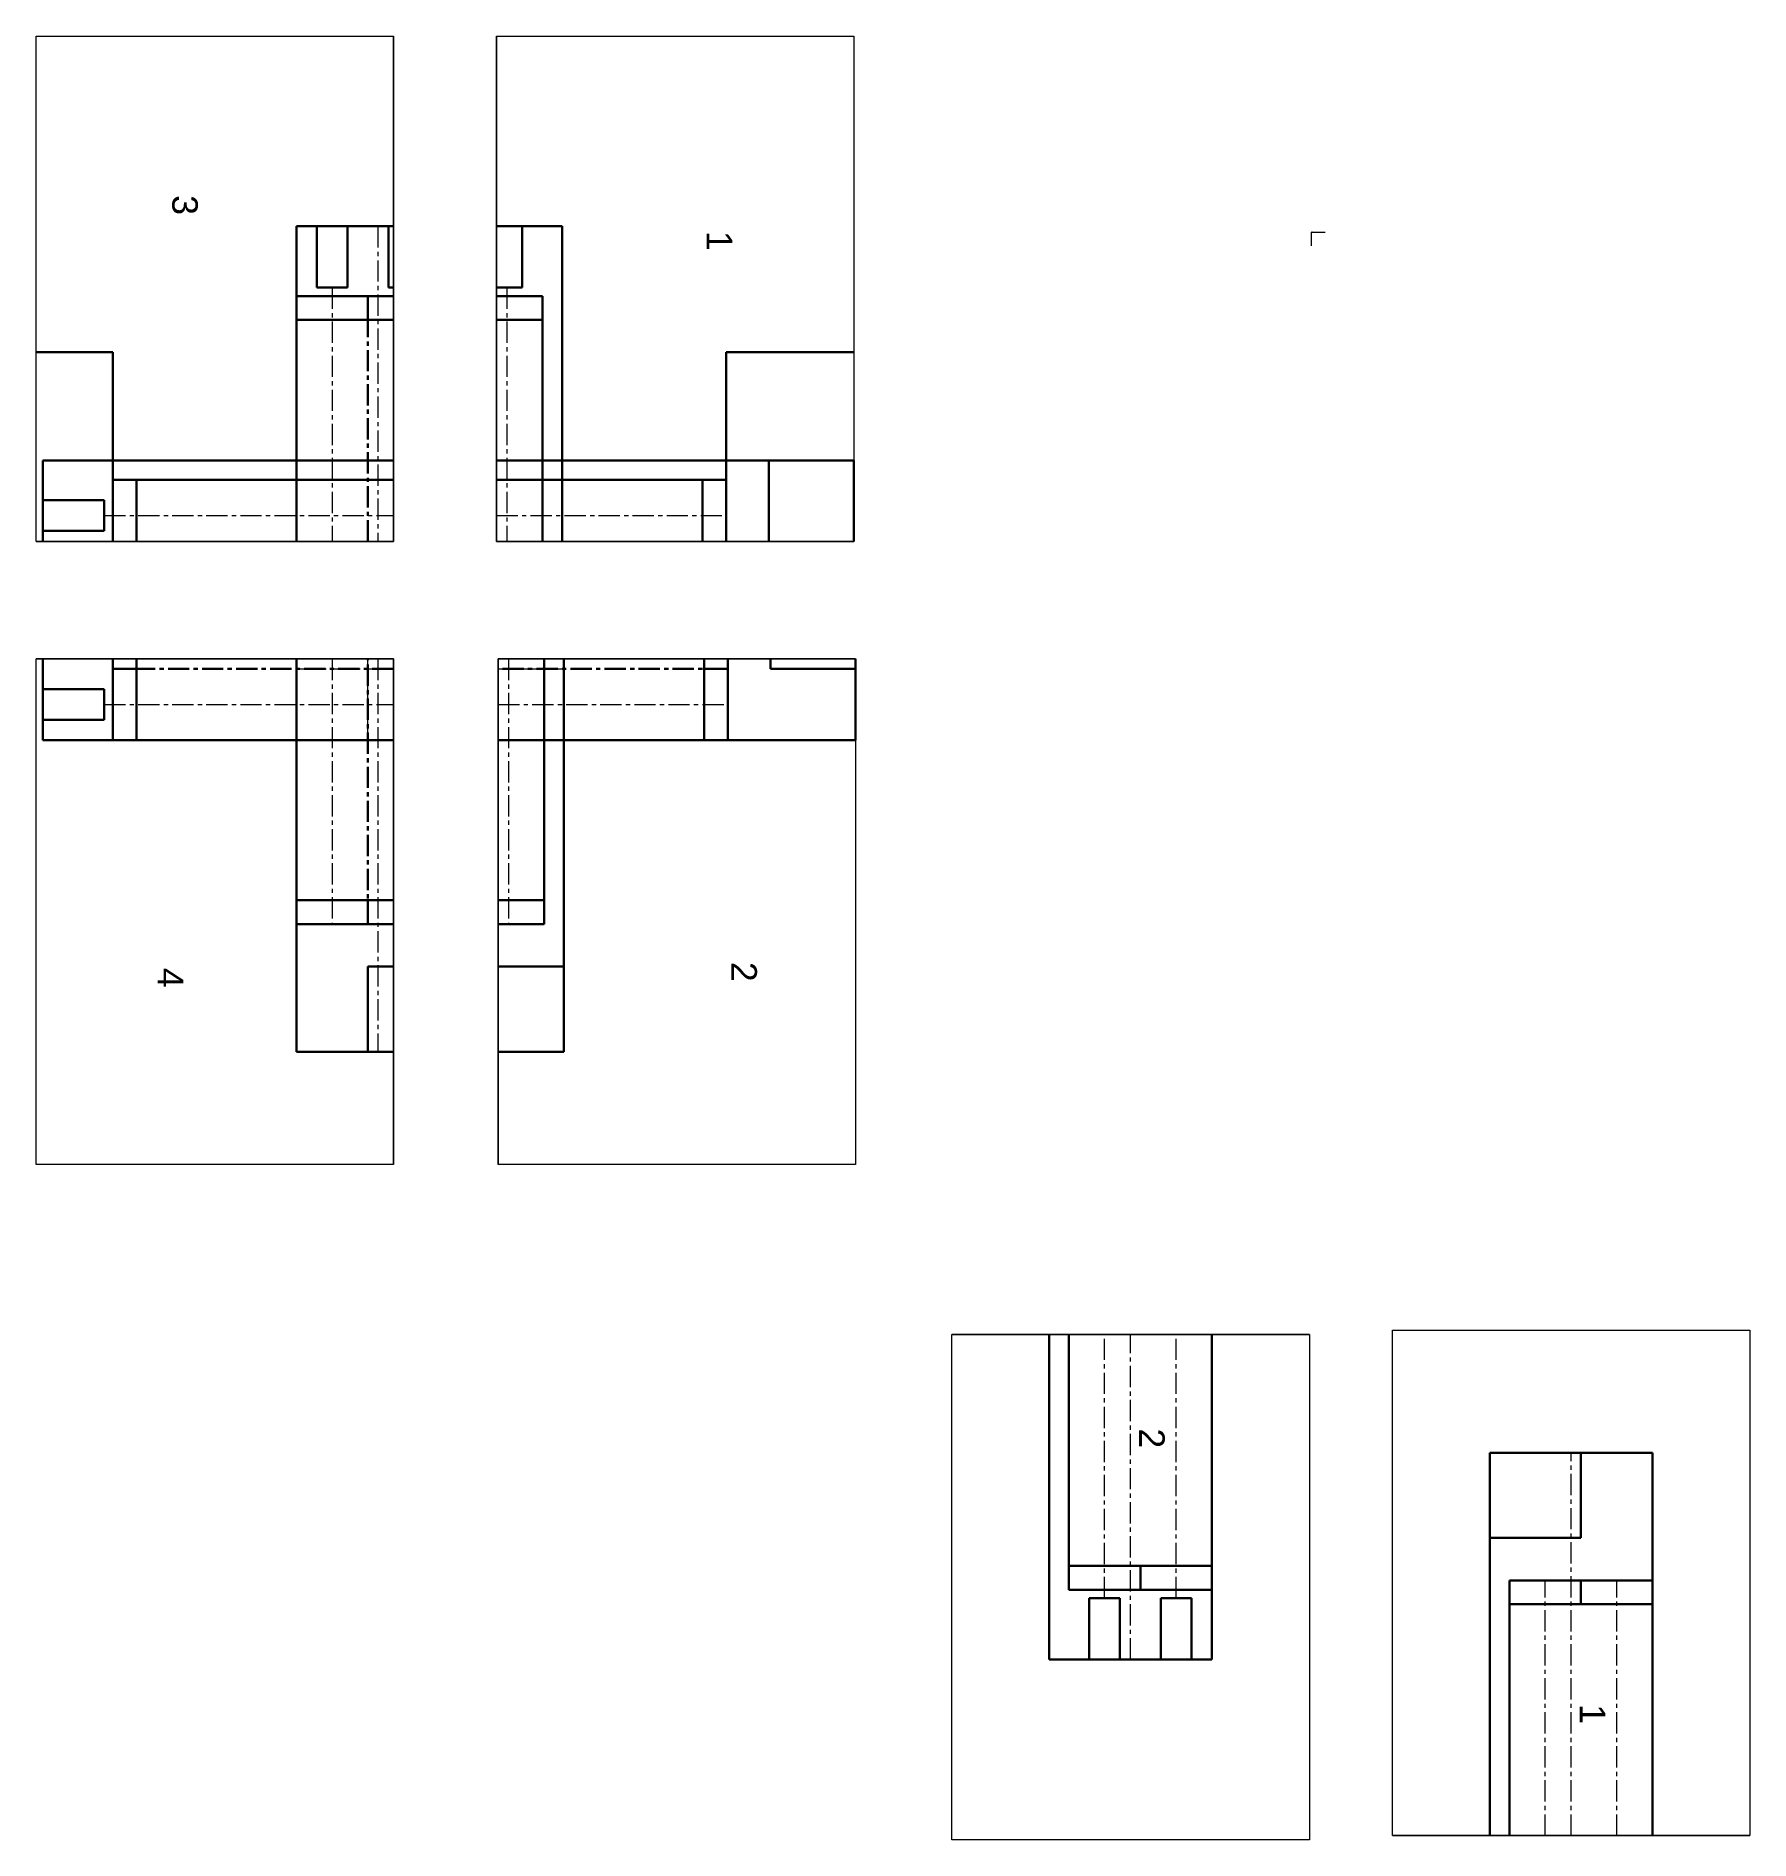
# Paper-space layout '1' of a CAD drawing. Header units: inches. Extents: x -749 to 258, y -648 to 412.
import ezdxf

# ---------------------------------------------------------------- set-up
doc = ezdxf.new("R2010")
doc.units = ezdxf.units.IN
doc.header["$LTSCALE"] = 10
doc.header["$MEASUREMENT"] = 0
doc.linetypes.add('CENTER', pattern=[2, 1.25, -0.25, 0.25, -0.25])
doc.styles.get("Standard").update_dxf_attribs({"font": 'arial.ttf'})

psp = doc.layouts.new('1')

# ---------------------------------------------------------------- linework, layer by layer
at = {"color": 240, "linetype": 'Continuous', "lineweight": 0, "true_color": 0xed1f24}
for p, q in [((-749.4, 115.2), (-749.4, 412.2)), ((-749.4, 412.2), (-539.4, 412.2)), ((-539.4, 115.2), (-539.4, 412.2)), ((-539.4, 412.2), (-539.4, 115.2)), ((-478.9, 115.2), (-478.9, 412.2)), ((-478.9, 412.2), (-268.9, 412.2)), ((-478.9, 412.2), (-478.9, 115.2)), ((-268.9, 412.2), (-268.9, 115.2)), ((-539.4, 115.2), (-749.4, 115.2)), ((-749.4, 115.2), (-539.4, 115.2)), ((-268.9, 115.2), (-478.9, 115.2)), ((-478.9, 115.2), (-268.9, 115.2)), ((-539.4, 46.2), (-749.4, 46.2)), ((-749.4, -250.8), (-749.4, 46.2)), ((-749.4, 46.2), (-539.4, 46.2)), ((-539.4, -250.8), (-539.4, 46.2)), ((-539.4, 46.2), (-539.4, -250.8)), ((-267.9, 46.2), (-477.9, 46.2)), ((-477.9, -250.8), (-477.9, 46.2)), ((-477.9, 46.2), (-267.9, 46.2)), ((-477.9, 46.2), (-477.9, -250.8)), ((-267.9, 46.2), (-267.9, -250.8)), ((-539.4, -250.8), (-749.4, -250.8)), ((-267.9, -250.8), (-477.9, -250.8)), ((47.6, -645.2), (47.6, -348.2)), ((47.6, -348.2), (257.6, -348.2)), ((257.6, -348.2), (257.6, -645.2)), ((-1.3, -350.7), (-211.3, -350.7)), ((-211.3, -647.7), (-211.3, -350.7)), ((-211.3, -350.7), (-1.3, -350.7)), ((-1.3, -350.7), (-1.3, -647.7)), ((257.6, -645.2), (47.6, -645.2)), ((47.6, -645.2), (257.6, -645.2)), ((-1.3, -647.7), (-211.3, -647.7))]:
    psp.add_line(p, q, dxfattribs=at)
at = {"color": 18, "linetype": 'ByBlock', "lineweight": 30, "true_color": 0x000000}
for p, q in [((-596.4, 259.4), (-596.4, 300.4)), ((-539.4, 300.4), (-596.4, 300.4)), ((-566.4, 300.4), (-584.4, 300.4)), ((-584.4, 264.4), (-584.4, 300.4)), ((-566.4, 264.4), (-566.4, 300.4)), ((-539.4, 300.4), (-542.4, 300.4)), ((-542.4, 264.4), (-542.4, 300.4)), ((-463.9, 300.4), (-478.9, 300.4)), ((-440.4, 300.4), (-478.9, 300.4)), ((-463.9, 264.4), (-463.9, 300.4)), ((-440.4, 115.2), (-440.4, 300.4)), ((-596.4, 259.4), (-539.4, 259.4)), ((-596.4, 115.2), (-596.4, 259.4)), ((-566.4, 264.4), (-584.4, 264.4)), ((-539.4, 264.4), (-542.4, 264.4)), ((-463.9, 264.4), (-478.9, 264.4)), ((-478.9, 259.4), (-451.9, 259.4)), ((-451.9, 115.2), (-451.9, 259.4)), ((-596.4, 245.4), (-539.4, 245.4)), ((-478.9, 245.4), (-451.9, 245.4)), ((-539.4, 162.9), (-745.4, 162.9)), ((-745.4, 162.9), (-745.4, 115.2)), ((-318.9, 162.9), (-478.9, 162.9)), ((-318.9, 115.2), (-318.9, 162.9)), ((-318.9, 162.9), (-268.9, 162.9)), ((-268.9, 115.2), (-268.9, 162.9)), ((-704.4, 115.2), (-704.4, 151.4)), ((-539.4, 151.4), (-704.4, 151.4)), ((-690.4, 115.2), (-690.4, 151.4)), ((-343.9, 151.4), (-478.9, 151.4)), ((-357.9, 115.2), (-357.9, 151.4)), ((-343.9, 115.2), (-343.9, 151.4)), ((-745.4, 139.4), (-745.4, 121.4)), ((-709.4, 139.4), (-745.4, 139.4)), ((-709.4, 139.4), (-709.4, 121.4)), ((-709.4, 121.4), (-745.4, 121.4)), ((-745.4, 46.2), (-745.4, -1.6)), ((-704.4, -1.6), (-704.4, 46.2)), ((-690.4, -1.6), (-690.4, 46.2)), ((-596.4, -109.6), (-596.4, 46.2)), ((-450.9, -109.6), (-450.9, 46.2)), ((-439.4, -134.6), (-439.4, 46.2)), ((-356.9, -1.6), (-356.9, 46.2)), ((-342.9, -1.6), (-342.9, 46.2)), ((-317.9, 40.4), (-317.9, 46.2)), ((-267.9, 40.4), (-267.9, 46.2)), ((-317.9, 40.4), (-267.9, 40.4)), ((-267.9, 40.4), (-267.9, -1.6)), ((-745.4, 28.4), (-745.4, 10.4)), ((-709.4, 28.4), (-745.4, 28.4)), ((-709.4, 28.4), (-709.4, 10.4)), ((-709.4, 10.4), (-745.4, 10.4)), ((-704.4, -1.6), (-745.4, -1.6)), ((-539.4, -1.6), (-704.4, -1.6)), ((-342.9, -1.6), (-477.9, -1.6)), ((-342.9, -1.6), (-267.9, -1.6)), ((-596.4, -95.6), (-539.4, -95.6)), ((-477.9, -95.6), (-450.9, -95.6)), ((-596.4, -109.6), (-539.4, -109.6)), ((-596.4, -109.6), (-596.4, -184.6)), ((-477.9, -109.6), (-450.9, -109.6)), ((-554.4, -134.6), (-539.4, -134.6)), ((-554.4, -134.6), (-554.4, -184.6)), ((-477.9, -134.6), (-439.4, -134.6)), ((-439.4, -134.6), (-439.4, -184.6)), ((-554.4, -184.6), (-596.4, -184.6)), ((-554.4, -184.6), (-539.4, -184.6)), ((-477.9, -184.6), (-439.4, -184.6)), ((-154.1, -350.7), (-154.1, -541.7)), ((-142.6, -350.7), (-142.6, -500.7)), ((-58.6, -350.7), (-58.6, -500.7)), ((104.8, -470.2), (104.8, -420.2)), ((158.3, -420.2), (104.8, -420.2)), ((158.3, -470.2), (158.3, -420.2)), ((158.3, -420.2), (200.3, -420.2)), ((200.3, -495.2), (200.3, -420.2)), ((158.3, -470.2), (104.8, -470.2)), ((104.8, -470.2), (104.8, -645.2)), ((-58.6, -486.7), (-142.6, -486.7)), ((200.3, -495.2), (116.3, -495.2)), ((116.3, -495.2), (116.3, -645.2)), ((200.3, -495.2), (200.3, -645.2)), ((-58.6, -500.7), (-142.6, -500.7)), ((-130.6, -505.7), (-112.6, -505.7)), ((-130.6, -505.7), (-130.6, -541.7)), ((-112.6, -505.7), (-112.6, -541.7)), ((-88.6, -505.7), (-70.6, -505.7)), ((-88.6, -505.7), (-88.6, -541.7)), ((-70.6, -505.7), (-70.6, -541.7)), ((-58.6, -500.7), (-58.6, -541.7)), ((200.3, -509.2), (116.3, -509.2)), ((-154.1, -541.7), (-58.6, -541.7)), ((-130.6, -541.7), (-112.6, -541.7)), ((-88.6, -541.7), (-70.6, -541.7))]:
    psp.add_line(p, q, dxfattribs=at)
at = {"color": 85, "linetype": 'CENTER', "lineweight": 0, "true_color": 0x58ba48}
for p, q in [((-548.7, 300.4), (-548.7, 115.2)), ((-554.4, 115.2), (-554.4, 162.9)), ((-745.4, 115.2), (-539.4, 115.2)), ((-478.9, 115.2), (-268.9, 115.2)), ((-745.4, 46.2), (-539.4, 46.2)), ((-554.4, -1.6), (-554.4, 46.2)), ((-548.7, 46.2), (-548.7, -184.6)), ((-477.9, 46.2), (-267.9, 46.2)), ((-596.4, 40.4), (-539.4, 40.4)), ((-477.9, 40.4), (-439.4, 40.4)), ((-58.6, -350.7), (-154.1, -350.7)), ((-106.3, -541.7), (-106.3, -350.7)), ((152.6, -645.2), (152.6, -420.2)), ((200.3, -645.2), (104.8, -645.2))]:
    psp.add_line(p, q, dxfattribs=at)
at = {"color": 85, "lineweight": 0, "true_color": 0x58ba48}
for p, q in [((0, 296.6), (0, 297)), ((0.4, 297), (0, 297)), ((0, 297), (0, 296.6)), ((0, 296.6), (0, 297)), ((0, 297), (0, 296.6))]:
    psp.add_line(p, q, dxfattribs=at)
at = {"lineweight": 0}
for p, q in [((0, 297), (8, 297)), ((0, 289), (0, 297))]:
    psp.add_line(p, q, dxfattribs=at)
at = {"color": 18, "linetype": 'CENTER', "lineweight": 20, "true_color": 0x000000}
for p, q in [((-575.4, 264.4), (-575.4, 115.2)), ((-472.9, 264.4), (-472.9, 115.2)), ((-709.4, 130.4), (-539.4, 130.4)), ((-478.9, 130.4), (-343.9, 130.4)), ((-575.4, 46.2), (-575.4, -109.6)), ((-471.9, 46.2), (-471.9, -109.6)), ((-709.4, 19.4), (-539.4, 19.4)), ((-477.9, 19.4), (-342.9, 19.4)), ((-121.6, -505.7), (-121.6, -350.7)), ((-79.6, -505.7), (-79.6, -350.7)), ((137.3, -645.2), (137.3, -495.2)), ((179.3, -645.2), (179.3, -495.2))]:
    psp.add_line(p, q, dxfattribs=at)
at = {"color": 18, "linetype": 'Continuous', "lineweight": 30, "true_color": 0x000000}
for p, q in [((-554.4, 245.4), (-554.4, 259.4)), ((-690.4, 40.4), (-704.4, 40.4)), ((-342.9, 40.4), (-356.9, 40.4)), ((-554.4, -109.6), (-554.4, -95.6)), ((-100.6, -486.7), (-100.6, -500.7)), ((158.3, -495.2), (158.3, -509.2))]:
    psp.add_line(p, q, dxfattribs=at)
at = {"color": 240, "linetype": 'CENTER', "lineweight": 30, "true_color": 0xed1f24}
for p, q in [((-554.4, 115.2), (-554.4, 259.4)), ((-554.4, -109.6), (-554.4, 46.2)), ((-539.4, 40.4), (-704.4, 40.4)), ((-342.9, 40.4), (-477.9, 40.4))]:
    psp.add_line(p, q, dxfattribs=at)
at = {"color": 152, "linetype": 'Continuous', "lineweight": 30, "true_color": 0x2776bb}
for p, q in [((-704.4, 226.4), (-749.4, 226.4)), ((-704.4, 115.2), (-704.4, 226.4)), ((-343.9, 115.2), (-343.9, 226.4)), ((-343.9, 226.4), (-268.9, 226.4))]:
    psp.add_line(p, q, dxfattribs=at)

# ---------------------------------------------------------------- texts
at = {"linetype": 'ByBlock', "lineweight": 0, "char_height": 15, "attachment_point": 1, "rotation": 270}
for s, insert in [('3', (-654.4, 318.7)), ('1', (-340.4, 297.7)), ('4', (-662.9, -135.3)), ('2', (-325.9, -131.8)), ('2', (-86.3, -405.9)), ('1', (172.6, -567.9))]:
    psp.add_mtext_dynamic_manual_height_columns(s, width=76.571, gutter_width=1, heights=[0], dxfattribs=dict(at, insert=insert))

doc.saveas('drawing.dxf')
